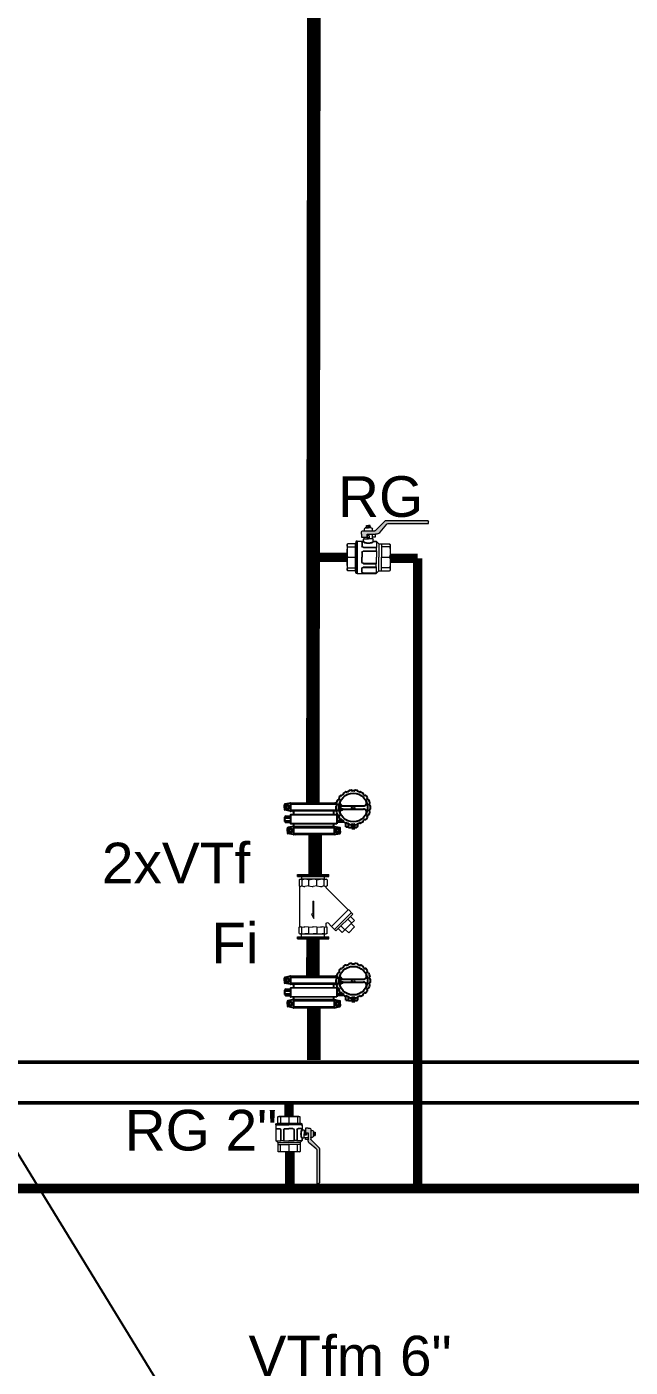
# Model space of a CAD drawing. Extents: x -6531732 to 89637, y -8915 to 32458.
# Drawn here: x 68181 to 70408, y 17118 to 22062 of the extents above; entities that cross this region are included whole.
import ezdxf
from ezdxf import colors
from ezdxf.entities.mleader import LeaderData, LeaderLine
from ezdxf.math import Vec2, Vec3

# ---------------------------------------------------------------- set-up
doc = ezdxf.new("R2010")
doc.units = 0
for name, color, linetype, lineweight in [('SAN-MC-COLD WATER', 5, 'Continuous', 30), ('SAN-MC-EQUIPMENTS', 140, 'Continuous', 15), ('SAN-MC-Sprinklere', 4, 'SPK_LINE', 25), ('SAN-MC-VALVE', 7, 'Continuous', 5)]:
    doc.layers.add(name, color=color, linetype=linetype, lineweight=lineweight)
doc.layers.add('SAN-MC-TEXT', color=7, linetype='Continuous')
doc.styles.add('MC-1_la_050', font='arial.ttf', dxfattribs={"height": 0.1})
doc.styles.get("Standard").update_dxf_attribs({"font": 'arial.ttf'})
doc.linetypes.add('SPK_LINE', pattern='A,300,-250,["SPK",Standard,S=0.5,R=0,X=-130.5,Y=-30.5],-100', length=650)

# ---------------------------------------------------------------- blocks, each defined once
blk = doc.blocks.new('12')
at = {"layer": 'SAN-MC-TEXT'}
for p, q in [((-0.1266, 0.2021, 1.4273), (-0.1264, 0.2017, 1.4273)), ((-0.1158, 0.206, 1.4273), (-0.1157, 0.2058, 1.4273)), ((-0.1055, 0.2079, 1.4273), (-0.1055, 0.2074, 1.4273)), ((-0.094, 0.2079, 1.4273), (-0.094, 0.2076, 1.4273)), ((-0.0837, 0.206, 1.4273), (-0.0838, 0.2056, 1.4273)), ((-0.073, 0.2021, 1.4273), (-0.0731, 0.2019, 1.4273)), ((-0.1625, 0.1505, 1.4273), (-0.1622, 0.1504, 1.4273)), ((-0.1569, 0.1716, 1.4273), (-0.1565, 0.1714, 1.4273)), ((-0.1512, 0.1815, 1.4273), (-0.1509, 0.1814, 1.4273)), ((-0.1444, 0.1895, 1.4273), (-0.1441, 0.1892, 1.4273)), ((-0.1357, 0.1969, 1.4273), (-0.1355, 0.1967, 1.4273)), ((-0.1055, 0.1075, 1.4273), (-0.1055, 0.1829, 1.4273)), ((-0.094, 0.1075, 1.4273), (-0.094, 0.1829, 1.4273)), ((-0.0639, 0.1969, 1.4273), (-0.0641, 0.1965, 1.4273)), ((-0.0551, 0.1895, 1.4273), (-0.0553, 0.1893, 1.4273)), ((-0.0484, 0.1815, 1.4273), (-0.0487, 0.1813, 1.4273)), ((-0.0426, 0.1716, 1.4273), (-0.0429, 0.1715, 1.4273)), ((-0.0321, 0.1623, 1.4273), (-0.0408, 0.1623, 1.4273)), ((-0.039, 0.1617, 1.4273), (-0.0395, 0.1616, 1.4273)), ((-0.0371, 0.1505, 1.4273), (-0.0373, 0.1504, 1.4273)), ((-0.0227, 0.1509, 1.4273), (-0.0363, 0.1509, 1.4273)), ((-0.0264, 0.1509, 1.4273), (-0.0264, 0.1566, 1.4273)), ((-0.0227, 0.1395, 1.4273), (-0.0227, 0.1509, 1.4273)), ((-0.1625, 0.14, 1.4273), (-0.162, 0.14, 1.4273)), ((-0.1605, 0.1287, 1.4273), (-0.1602, 0.1288, 1.4273)), ((-0.1569, 0.1188, 1.4273), (-0.1566, 0.119, 1.4273)), ((-0.1512, 0.1089, 1.4273), (-0.1508, 0.1092, 1.4273)), ((-0.1444, 0.1009, 1.4273), (-0.1442, 0.1011, 1.4273)), ((-0.0898, 0.0987, 0.7136), (-0.0913, 0.1055, 0.7136)), ((-0.0551, 0.1009, 1.4273), (-0.0554, 0.1012, 1.4273)), ((-0.0512, 0.1076, 1.4273), (-0.0512, 0.0844, 1.4273)), ((-0.0484, 0.1089, 1.4273), (-0.0486, 0.1091, 1.4273)), ((-0.0455, 0.1108, 1.4273), (-0.0455, 0.0844, 1.4273)), ((-0.0426, 0.1188, 1.4273), (-0.043, 0.1191, 1.4273)), ((-0.0284, 0.1184, 1.4273), (-0.0422, 0.1184, 1.4273)), ((-0.0284, 0.1281, 1.4273), (-0.0408, 0.1281, 1.4273)), ((-0.0264, 0.1281, 1.4273), (-0.0408, 0.1281, 1.4273)), ((-0.039, 0.1287, 1.4273), (-0.0393, 0.1288, 1.4273)), ((-0.0227, 0.1452, 1.4273), (-0.0384, 0.1452, 1.4273)), ((-0.0371, 0.14, 1.4273), (-0.0375, 0.14, 1.4273)), ((-0.0227, 0.1395, 1.4273), (-0.0363, 0.1395, 1.4273)), ((-0.0284, 0.1184, 1.4273), (-0.0284, 0.1281, 1.4273)), ((-0.0264, 0.1281, 1.4273), (-0.0264, 0.1395, 1.4273)), ((-0.1357, 0.0935, 1.4273), (-0.1354, 0.0939, 1.4273)), ((-0.1266, 0.0883, 1.4273), (-0.1265, 0.0885, 1.4273)), ((-0.113, 0.0853, 0.7136), (-0.1164, 0.0778, 0.7136)), ((-0.1162, -0.0856), (-0.1164, 0.0778, 0.7136)), ((-0.1158, 0.0844, 1.4273), (-0.1157, 0.0848, 1.4273)), ((-0.1125, -0.0864), (-0.113, 0.0853, 0.7136)), ((-0.1102, 0.0977, 0.7136), (-0.0933, 0.0977, 0.7136)), ((-0.1055, 0.0826, 1.4273), (-0.1055, 0.0828, 1.4273)), ((-0.094, 0.0826, 1.4273), (-0.094, 0.083, 1.4273)), ((-0.0901, -0.0864), (-0.0905, 0.0845, 0.7136)), ((-0.0902, 0.0846, 0.7136), (-0.0871, 0.0778, 0.7136)), ((-0.0869, 0.0845, 0.7136), (-0.0864, -0.0856)), ((-0.0741, 0.073, 0.7136), (-0.0869, 0.073, 0.7136)), ((-0.0837, 0.0844, 1.4273), (-0.0838, 0.0846, 1.4273)), ((-0.073, 0.0883, 1.4273), (-0.0731, 0.0887, 1.4273)), ((-0.0684, 0.0925, 1.4273), (-0.0684, 0.0844, 1.4273)), ((-0.0639, 0.0935, 1.4273), (-0.064, 0.0937, 1.4273)), ((-0.0626, 0.093, 1.4273), (-0.0626, 0.0844, 1.4273)), ((-0.0302, 0.073, 0.7136), (-0.0398, 0.073, 0.7136)), ((-0.0298, -0.0741), (-0.0298, 0.0741)), ((-0.0297, 0.075), (-0.0254, 0.095)), ((-0.0261, 0.0749), (-0.0295, 0.0673)), ((-0.0261, -0.0749), (-0.0261, 0.0749)), ((-0.0261, 0.0749), (-0.0037, 0.0749)), ((-0.0126, 0.0975), (-0.0222, 0.0975)), ((-0.0176, 0.0918), (-0.0203, 0.0871)), ((-0.0203, 0.0871), (-0.0176, 0.0824)), ((-0.0122, 0.0919), (-0.0176, 0.0918)), ((-0.0176, 0.0824), (-0.0121, 0.0824)), ((-0.0126, 0.0975), (-0.0075, 0.0975)), ((-0.0094, 0.0871), (-0.0122, 0.0919)), ((-0.0121, 0.0824), (-0.0094, 0.0871)), ((-0.0001, 0.075), (-0.0044, 0.095)), ((-0.0037, -0.0749), (-0.0037, 0.0749)), ((-0.0037, 0.0749), (-0.0002, 0.0673)), ((0, 0.0741), (0, -0.0741)), ((-0.1161, -0.0865), (-0.1118, -0.1065)), ((-0.1125, -0.0864), (-0.116, -0.0788)), ((-0.1125, -0.0864), (-0.0901, -0.0864)), ((-0.104, -0.094), (-0.1067, -0.0988)), ((-0.1067, -0.0988), (-0.104, -0.1035)), ((-0.0986, -0.094), (-0.104, -0.094)), ((-0.0958, -0.0987), (-0.0986, -0.094)), ((-0.0985, -0.1035), (-0.0958, -0.0987)), ((-0.0865, -0.0865), (-0.0908, -0.1065)), ((-0.0901, -0.0864), (-0.0867, -0.0788)), ((-0.0736, -0.0741), (-0.0864, -0.0741)), ((-0.0679, -0.1034, 0.7136), (-0.0679, -0.0855, 0.7136)), ((-0.0622, -0.1034, 0.7136), (-0.0622, -0.0855, 0.7136)), ((-0.0508, -0.1034, 0.7136), (-0.0508, -0.0855, 0.7136)), ((-0.0451, -0.1034, 0.7136), (-0.0451, -0.0855, 0.7136)), ((-0.0298, -0.0741), (-0.0394, -0.0741)), ((-0.0297, -0.075), (-0.0254, -0.095)), ((-0.0261, -0.0749), (-0.0295, -0.0673)), ((-0.0261, -0.0749), (-0.0037, -0.0749)), ((-0.0126, -0.0975), (-0.0222, -0.0975)), ((-0.0176, -0.0825), (-0.0203, -0.0873)), ((-0.0203, -0.0873), (-0.0176, -0.092)), ((-0.0122, -0.0825), (-0.0176, -0.0825)), ((-0.0176, -0.092), (-0.0121, -0.0919)), ((-0.0126, -0.0975), (-0.0075, -0.0975)), ((-0.0094, -0.0872), (-0.0122, -0.0825)), ((-0.0121, -0.0919), (-0.0094, -0.0872)), ((-0.0001, -0.075), (-0.0044, -0.095)), ((-0.0037, -0.0749), (-0.0002, -0.0673)), ((-0.099, -0.109), (-0.1087, -0.109)), ((-0.104, -0.1035), (-0.0985, -0.1035)), ((-0.099, -0.109), (-0.0939, -0.109)), ((-0.0485, -0.1069, 0.7136), (-0.0645, -0.1069, 0.7136))]:
    blk.add_line(p, q, dxfattribs=at)
at = {"layer": 'SAN-MC-TEXT', "elevation": 0.7136}
blk.add_lwpolyline([(-0.0398, 0.0844), (-0.0394, -0.0855), (-0.0736, -0.0855), (-0.0741, 0.0844)], close=True, dxfattribs=at)
at = {"layer": 'SAN-MC-TEXT'}
for centre, radius in [((-0.0998, 0.1452, 1.4273), 0.0528), ((-0.0998, 0.1452, 1.4273), 0.00514), ((-0.0149, 0.0872), 0.00847), ((-0.0149, 0.0872), 0.00635), ((-0.1013, -0.0987), 0.00847), ((-0.1013, -0.0987), 0.00635), ((-0.0149, -0.0872), 0.00847), ((-0.0149, -0.0872), 0.00635)]:
    blk.add_circle(centre, radius, dxfattribs=at)
for centre, radius, start, end in [((-0.0998, 0.1452, 1.4273), 0.0614, 116.5141, 123.475), ((-0.1278, 0.2014, 1.4273), 0.00143, 296.5141, 25.2119), ((-0.1252, 0.2026, 1.4273), 0.00143, 113.9096, 205.2119), ((-0.0998, 0.1452, 1.4273), 0.0642, 106.0904, 113.9096), ((-0.1172, 0.2056, 1.4273), 0.00143, 20, 106.0904), ((-0.1144, 0.2063, 1.4273), 0.00143, 200, 283.475), ((-0.0998, 0.1452, 1.4273), 0.0614, 96.5141, 103.475), ((-0.1069, 0.2076, 1.4273), 0.00143, 276.5141, 5.2119), ((-0.104, 0.2079, 1.4273), 0.00143, 93.9096, 185.2119), ((-0.0998, 0.1452, 1.4273), 0.0642, 86.0904, 93.9096), ((-0.0955, 0.2079, 1.4273), 0.00143, 0, 86.0904), ((-0.0926, 0.2076, 1.4273), 0.00143, 180, 263.475), ((-0.0998, 0.1452, 1.4273), 0.0614, 76.5141, 83.475), ((-0.0851, 0.2063, 1.4273), 0.00143, 256.5141, 345.2119), ((-0.0824, 0.2056, 1.4273), 0.00143, 73.9096, 165.2119), ((-0.0998, 0.1452, 1.4273), 0.0642, 66.0904, 73.9096), ((-0.0743, 0.2026, 1.4273), 0.00143, 340, 66.0904), ((-0.0717, 0.2014, 1.4273), 0.00143, 160, 243.475), ((-0.0998, 0.1452, 1.4273), 0.0614, 56.5141, 63.475), ((-0.0998, 0.1452, 1.4273), 0.0642, 166.0904, 173.9096), ((-0.1622, 0.1519, 1.4273), 0.00143, 173.9096, 260), ((-0.1624, 0.149, 1.4273), 0.00143, 356.525, 80), ((-0.1607, 0.1603, 1.4273), 0.00143, 74.7881, 166.0904), ((-0.0998, 0.1452, 1.4273), 0.0614, 176.525, 183.4859), ((-0.16, 0.1631, 1.4273), 0.00143, 254.7881, 343.4859), ((-0.0998, 0.1452, 1.4273), 0.0614, 156.5141, 163.475), ((-0.1562, 0.1728, 1.4273), 0.00143, 153.9096, 245.2119), ((-0.0998, 0.1452, 1.4273), 0.0642, 146.0904, 153.9096), ((-0.1574, 0.1702, 1.4273), 0.00143, 336.5141, 65.2119), ((-0.1519, 0.1803, 1.4273), 0.00143, 60, 146.0904), ((-0.1502, 0.1826, 1.4273), 0.00143, 240, 323.475), ((-0.0998, 0.1452, 1.4273), 0.0614, 136.5141, 143.475), ((-0.1433, 0.1905, 1.4273), 0.00143, 133.9096, 225.2119), ((-0.0998, 0.1452, 1.4273), 0.0642, 126.0904, 133.9096), ((-0.1453, 0.1884, 1.4273), 0.00143, 316.5141, 45.2119), ((-0.1368, 0.196, 1.4273), 0.00143, 40, 126.0904), ((-0.1344, 0.1976, 1.4273), 0.00143, 220, 303.475), ((-0.1169, 0.1829, 1.4273), 0.0114, 0, 114.4433), ((-0.0826, 0.1829, 1.4273), 0.0114, 65.5567, 180), ((-0.0651, 0.1976, 1.4273), 0.00143, 236.5141, 325.2119), ((-0.0628, 0.196, 1.4273), 0.00143, 53.9096, 145.2119), ((-0.0998, 0.1452, 1.4273), 0.0642, 46.0904, 53.9096), ((-0.0542, 0.1884, 1.4273), 0.00143, 140, 223.475), ((-0.0562, 0.1905, 1.4273), 0.00143, 320, 46.0904), ((-0.0998, 0.1452, 1.4273), 0.0614, 36.5141, 43.475), ((-0.0493, 0.1826, 1.4273), 0.00143, 216.5141, 305.2119), ((-0.0476, 0.1803, 1.4273), 0.00143, 33.9096, 125.2119), ((-0.0998, 0.1452, 1.4273), 0.0642, 26.0904, 33.9096), ((-0.0422, 0.1702, 1.4273), 0.00143, 120, 203.475), ((-0.0998, 0.1452, 1.4273), 0.0614, 16.5141, 23.475), ((-0.0434, 0.1728, 1.4273), 0.00143, 300, 26.0904), ((-0.0395, 0.1631, 1.4273), 0.00143, 196.5141, 285.2119), ((-0.0388, 0.1603, 1.4273), 0.00143, 13.9096, 105.2119), ((-0.0371, 0.149, 1.4273), 0.00143, 100, 183.475), ((-0.0998, 0.1452, 1.4273), 0.0614, 356.5141, 3.475), ((-0.0998, 0.1452, 1.4273), 0.0642, 6.0904, 13.9096), ((-0.0373, 0.1519, 1.4273), 0.00143, 280, 6.0904), ((-0.0321, 0.1566, 1.4273), 0.00571, 0, 90), ((-0.1622, 0.1386, 1.4273), 0.00143, 94.7881, 186.0904), ((-0.0998, 0.1452, 1.4273), 0.0642, 186.0904, 193.9096), ((-0.1624, 0.1414, 1.4273), 0.00143, 274.7881, 3.4859), ((-0.1607, 0.1301, 1.4273), 0.00143, 193.9096, 280), ((-0.16, 0.1274, 1.4273), 0.00143, 16.525, 100), ((-0.0998, 0.1452, 1.4273), 0.0614, 196.5141, 203.475), ((-0.1562, 0.1176, 1.4273), 0.00143, 120, 206.0904), ((-0.0998, 0.1452, 1.4273), 0.0642, 206.0904, 213.9096), ((-0.1574, 0.1202, 1.4273), 0.00143, 300, 23.475), ((-0.1519, 0.1102, 1.4273), 0.00143, 213.9096, 305.2119), ((-0.1502, 0.1078, 1.4273), 0.00143, 36.5141, 125.2119), ((-0.0998, 0.1452, 1.4273), 0.0614, 216.5141, 223.475), ((-0.1433, 0.1, 1.4273), 0.00143, 140, 226.0904), ((-0.1453, 0.102, 1.4273), 0.00143, 320, 43.475), ((-0.0998, 0.1452, 1.4273), 0.0642, 226.0904, 233.9096), ((-0.1169, 0.1075, 1.4273), 0.0114, 245.5567, 0), ((-0.1018, 0.0977, 0.7136), 0.00847, 117.8451, 175.8538), ((-0.0944, 0.1048, 0.7136), 0.00321, 12.1139, 90), ((-0.0826, 0.1075, 1.4273), 0.0114, 180, 294.4433), ((-0.0998, 0.1452, 1.4273), 0.0642, 306.0904, 313.9096), ((-0.0542, 0.102, 1.4273), 0.00143, 136.5141, 225.2119), ((-0.0998, 0.1452, 1.4273), 0.0614, 316.5141, 323.475), ((-0.0562, 0.1, 1.4273), 0.00143, 313.9096, 45.2119), ((-0.0493, 0.1078, 1.4273), 0.00143, 60, 143.475), ((-0.0476, 0.1102, 1.4273), 0.00143, 240, 326.0904), ((-0.0998, 0.1452, 1.4273), 0.0642, 326.0904, 333.9096), ((-0.0422, 0.1202, 1.4273), 0.00143, 156.5141, 245.2119), ((-0.0998, 0.1452, 1.4273), 0.0614, 336.5141, 343.475), ((-0.0434, 0.1176, 1.4273), 0.00143, 333.9096, 65.2119), ((-0.0396, 0.1274, 1.4273), 0.00143, 80, 163.475), ((-0.0388, 0.1301, 1.4273), 0.00143, 260, 346.0904), ((-0.0371, 0.1414, 1.4273), 0.00143, 176.5141, 265.2119), ((-0.0998, 0.1452, 1.4273), 0.0642, 346.0904, 353.9096), ((-0.0373, 0.1386, 1.4273), 0.00143, 353.9096, 85.2119), ((-0.1368, 0.0945, 1.4273), 0.00143, 233.9096, 325.2119), ((-0.1344, 0.0928, 1.4273), 0.00143, 56.5141, 145.2119), ((-0.0998, 0.1452, 1.4273), 0.0614, 236.5141, 243.475), ((-0.1278, 0.089, 1.4273), 0.00143, 340, 63.475), ((-0.1252, 0.0878, 1.4273), 0.00143, 160, 246.0904), ((-0.0998, 0.1452, 1.4273), 0.0642, 246.0904, 253.9096), ((-0.1172, 0.0849, 1.4273), 0.00143, 253.9096, 345.2119), ((-0.1144, 0.0841, 1.4273), 0.00143, 76.5141, 165.2119), ((-0.0998, 0.1452, 1.4273), 0.0614, 256.5141, 263.475), ((-0.1069, 0.0828, 1.4273), 0.00143, 0, 83.475), ((-0.104, 0.0826, 1.4273), 0.00143, 180, 266.0904), ((-0.0998, 0.1452, 1.4273), 0.0642, 266.0904, 273.9096), ((-0.0955, 0.0826, 1.4273), 0.00143, 273.9096, 5.2119), ((-0.0926, 0.0828, 1.4273), 0.00143, 96.5141, 185.2119), ((-0.0998, 0.1452, 1.4273), 0.0614, 276.5141, 283.475), ((-0.0915, 0.0845, 0.7136), 0.00458, 0, 12.1139), ((-0.0851, 0.0841, 1.4273), 0.00143, 20, 103.475), ((-0.0824, 0.0849, 1.4273), 0.00143, 200, 286.0904), ((-0.0998, 0.1452, 1.4273), 0.0642, 286.0904, 293.9096), ((-0.0743, 0.0878, 1.4273), 0.00143, 293.9096, 25.2119), ((-0.0717, 0.089, 1.4273), 0.00143, 116.5141, 205.2119), ((-0.0998, 0.1452, 1.4273), 0.0614, 296.5141, 303.475), ((-0.0651, 0.0928, 1.4273), 0.00143, 40, 123.475), ((-0.0628, 0.0945, 1.4273), 0.00143, 220, 306.0904), ((-0.0252, 0.0741), 0.00458, 167.8861, 180), ((-0.0222, 0.0943), 0.00321, 90, 167.8861), ((-0.0075, 0.0943), 0.00321, 12.1139, 90), ((-0.1116, -0.0856), 0.00458, 180, 192.1139), ((-0.091, -0.0856), 0.00458, 347.8861, 0), ((-0.0252, -0.0741), 0.00458, 180, 192.1139), ((-0.0222, -0.0943), 0.00321, 192.1139, 270), ((-0.0075, -0.0943), 0.00321, 270, 347.8861), ((-0.0046, -0.0741), 0.00458, 347.8861, 0), ((-0.1087, -0.1058), 0.00321, 192.1139, 270), ((-0.0939, -0.1058), 0.00321, 270, 347.8861), ((-0.0645, -0.1034, 0.7136), 0.00343, 180, 270), ((-0.0588, -0.1034, 0.7136), 0.00343, 180, 270), ((-0.0542, -0.1034, 0.7136), 0.00343, 270, 0), ((-0.0485, -0.1034, 0.7136), 0.00343, 270, 0)]:
    blk.add_arc(centre, radius, start, end, dxfattribs=at)
blk = doc.blocks.new('Robinet Sfera')
at = {"layer": 'SAN-MC-VALVE'}
h = blk.add_hatch(color=1, dxfattribs=at)
h.dxf.hatch_style = 1
h.paths.add_polyline_path([(116.3, 81.3), (116.7, 103.1), (116.3, 104.9), (115.7, 105.9), (114.7, 106.9), (114.3, 107.2), (113.2, 107.6), (112, 107.8), (62.6, 107.8), (60.8, 108.1), (59.3, 109.1), (20, 148.4), (18.5, 149.4), (16.8, 149.8), (-151.3, 149.8), (-154.6, 148.4), (-156, 145.1), (-156, 137.3), (7.8, 137.3), (10, 137.1), (11.7, 136.4), (13.5, 135.4), (14.9, 134), (41.7, 102.1), (45.6, 98.4), (47.4, 97.2), (49.7, 96), (53.2, 94.7), (56.6, 94), (59.6, 93.8), (93.3, 93.8), (93.3, 81.3)])
at = {"layer": 'SAN-MC-VALVE', "linetype": 'Continuous'}
for p, q in [((-156, 137.3), (-156, 145.1)), ((-155.5, 137.3), (-156, 137.8)), ((7.8, 137.3), (-156, 137.3)), ((16.8, 149.8), (-151.3, 149.8)), ((14.9, 134), (41.7, 102.1)), ((59.3, 109.1), (20, 148.4)), ((72.3, 110.1), (72.3, 115.6)), ((77, 120.2), (88.7, 120.2)), ((80.9, 123.3), (78.6, 122.7)), ((78.6, 120.2), (78.6, 122.7)), ((78.6, 122.7), (88.7, 122.7)), ((78.6, 120.2), (78.8, 120.5)), ((78.8, 120.2), (79.9, 120.5)), ((78.8, 120.5), (78.8, 120.2)), ((79.9, 120.2), (82.2, 120.5)), ((79.9, 120.5), (79.9, 120.2)), ((80.9, 123.3), (80.9, 128.8)), ((80.9, 128.8), (88.7, 128.8)), ((82.2, 120.2), (85.2, 120.5)), ((82.2, 120.5), (82.2, 120.2)), ((85.2, 120.5), (85.2, 120.2)), ((85.2, 120.2), (88.7, 120.5)), ((96.4, 128.8), (88.7, 128.8)), ((88.7, 122.7), (88.7, 128.2)), ((98.8, 122.7), (88.7, 122.7)), ((88.7, 120.2), (92.1, 120.5)), ((88.7, 120.5), (88.7, 120.2)), ((100.3, 120.2), (88.7, 120.2)), ((92.1, 120.2), (95.1, 120.5)), ((92.1, 120.5), (92.1, 120.2)), ((95.2, 120.2), (97.4, 120.5)), ((95.2, 120.5), (95.2, 120.2)), ((96.4, 123.3), (96.4, 128.8)), ((96.4, 123.3), (98.8, 122.7)), ((97.4, 120.2), (98.6, 120.5)), ((97.4, 120.5), (97.4, 120.2)), ((98.6, 120.2), (98.8, 120.5)), ((98.6, 120.2), (98.6, 120.5)), ((98.6, 120.2), (98.6, 120.5)), ((98.6, 120.5), (98.6, 120.2)), ((98.8, 120.5), (98.8, 122.7)), ((105, 110.1), (105, 115.6)), ((0, 51.2), (2.3, 55.2)), ((46.7, 55.2), (2.3, 55.2)), ((35.8, 55.2), (35.8, 0)), ((56.8, 65.3), (46.7, 55.2)), ((46.7, 55.2), (46.7, 0)), ((67.7, 63.8), (55.2, 63.8)), ((55.2, 63.8), (55.2, 39.3)), ((67.7, 65.3), (56.8, 65.3)), ((93.3, 93.8), (59.6, 93.8)), ((61, 93.8), (61, 81.3)), ((61, 81.3), (71.5, 81.3)), ((88.6, 107.8), (62.6, 107.8)), ((69.2, 65.3), (69.2, 73.6)), ((70.8, 75.1), (88.6, 75.1)), ((71.5, 75.1), (71.5, 93.8)), ((84.8, 76.2), (84.8, 86.5)), ((92.5, 76.2), (84.8, 76.2)), ((85.5, 87.2), (91.8, 87.2)), ((91.8, 81.1), (85.5, 81.1)), ((112, 107.8), (88.6, 107.8)), ((106.5, 75.1), (88.6, 75.1)), ((92.5, 76.2), (92.5, 86.5)), ((93.3, 81.3), (93.3, 93.8)), ((116.3, 81.3), (93.3, 81.3)), ((105.8, 75.1), (105.8, 81.3)), ((108.1, 65.3), (108.1, 73.6)), ((133.7, 65.3), (109.6, 65.3)), ((110.4, 63.8), (109.6, 63.8)), ((113.5, 60.7), (113.5, 45.5)), ((115.1, 60.7), (115.1, 45.5)), ((116.3, 93.8), (116.7, 93.8)), ((116.3, 93.8), (116.3, 81.3)), ((116.7, 93.8), (116.7, 103.1)), ((133.7, 60.7), (133.7, 65.3)), ((133.7, 65.3), (133.7, 64.3)), ((133.7, 65.3), (133.7, 0)), ((133.7, 65.3), (138.4, 65.3)), ((133.7, 64.2), (133.7, 62.8)), ((133.7, 62.8), (133.7, 0)), ((138.4, 65.3), (140.8, 56.4)), ((138.4, 65.3), (138.4, 0)), ((141.1, -55.2), (141.1, 55.2)), ((142.3, 55.2), (172.7, 55.2)), ((175, 51.3), (172.7, 55.2)), ((0, 51.2), (0, -51.2)), ((2.3, 42.3), (35.8, 42.3)), ((35.8, 0), (2.3, 0)), ((35.8, -55.2), (35.8, 0)), ((46.7, -55.2), (46.7, 0)), ((108.9, 40.9), (55.2, 40.9)), ((108.9, 39.3), (55.2, 39.3)), ((108.9, 26.1), (55.2, 26.1)), ((55.2, 26.1), (55.2, 0)), ((108.9, 24.5), (55.2, 24.5)), ((55.2, -26.1), (55.2, 0)), ((56.8, 39.3), (56.8, 26.1)), ((113.5, 19.8), (113.5, 0)), ((113.5, -19.8), (113.5, 0)), ((115.1, 19.8), (115.1, 0)), ((115.1, -19.8), (115.1, 0)), ((133.7, -62.8), (133.7, 0)), ((133.7, 0), (133.7, -65.3)), ((138.4, -65.3), (138.4, 0)), ((172.7, 42.3), (141.1, 42.3)), ((172.7, 0), (141.1, 0)), ((175, 42.5), (175, -42.5)), ((0, -51.2), (2.3, -55.2)), ((2.3, -42.3), (35.8, -42.3)), ((108.9, -24.5), (55.2, -24.5)), ((108.9, -26.1), (55.2, -26.1)), ((108.9, -39.3), (55.2, -39.3)), ((55.2, -63.8), (55.2, -39.3)), ((108.9, -40.9), (55.2, -40.9)), ((56.8, -39.3), (56.8, -26.1)), ((113.5, -60.7), (113.5, -45.5)), ((115.1, -60.7), (115.1, -45.5)), ((172.7, -42.3), (141.1, -42.3)), ((175, -51.3), (172.7, -55.2)), ((46.7, -55.2), (2.3, -55.2)), ((56.8, -65.3), (46.7, -55.2)), ((110.4, -63.8), (55.2, -63.8)), ((133.7, -65.3), (56.8, -65.3)), ((133.7, -65.3), (133.7, -61.8)), ((133.7, -64.2), (133.7, -62.8)), ((133.7, -65.3), (133.7, -64.3)), ((133.7, -65.3), (138.4, -65.3)), ((138.4, -65.3), (140.8, -56.4)), ((142.3, -55.2), (172.7, -55.2))]:
    blk.add_line(p, q, dxfattribs=at)
at = {"layer": 'SAN-MC-VALVE'}
blk.add_line((175, 48.7), (175, -48.7), dxfattribs=at)
at = {"layer": 'SAN-MC-VALVE', "linetype": 'Continuous'}
for centre, radius, start, end in [((-151.3, 145.1), 4.67, 90, 180), ((7.8, 128), 9.33, 39.9999, 90), ((16.8, 145.1), 4.67, 45.0001, 90), ((62.6, 112.4), 4.67, 225.0004, 270), ((70, 110.1), 2.33, 270, 0), ((77, 115.6), 4.67, 90, 180), ((83.6, 106.2), 17.3, 72.983, 107.017), ((84.8, 114.5), 14.2, 74.0201, 105.9799), ((92.6, 114.5), 14.2, 74.0201, 105.9799), ((93.7, 106.1), 17.4, 73.0712, 106.9288), ((100.3, 115.6), 4.67, 0, 90), ((107.3, 110.1), 2.33, 180, 270), ((10.3, 48.7), 10.3, 140.9211, 219.0789), ((59.6, 117.1), 23.3, 220, 270), ((67.7, 66.9), 1.56, 270, 0), ((67.7, 65.3), 1.56, 270, 0), ((70.8, 73.6), 1.56, 90, 180), ((85.5, 86.5), 0.778, 90, 180), ((85.5, 81.9), 0.778, 180, 270), ((91.8, 86.5), 0.778, 0, 90), ((91.8, 81.9), 0.778, 270, 0), ((106.5, 73.6), 1.56, 0, 90), ((109.6, 66.9), 1.56, 180, 270), ((109.6, 65.3), 1.56, 180, 270), ((110.4, 60.7), 3.11, 0, 90), ((112, 103.1), 4.67, 0, 90), ((112, 60.7), 3.11, 0, 90), ((142.3, 56.8), 1.56, 195.0002, 270), ((164.5, 48.7), 10.5, 321.7703, 38.2297), ((98.2, 21.1), 98.2, 167.5816, 192.4184), ((98.2, -21.1), 98.2, 167.5816, 192.4184), ((108.9, 45.5), 4.67, 270, 0), ((108.9, 45.5), 6.22, 270, 0), ((108.9, 19.8), 6.22, 0, 90), ((108.9, 19.8), 4.67, 0, 90), ((74.4, 21.1), 100.6, 347.8706, 12.1294), ((74.4, -21.1), 100.6, 347.8706, 12.1294), ((10.3, -48.7), 10.3, 140.9211, 219.0789), ((108.9, -19.8), 6.22, 270, 0), ((108.9, -19.8), 4.67, 270, 0), ((108.9, -45.5), 6.22, 0, 90), ((108.9, -45.5), 4.67, 0, 90), ((164.5, -48.7), 10.5, 321.7703, 38.2297), ((110.4, -60.7), 3.11, 270, 0), ((112, -60.7), 3.11, 270, 0), ((112, -66.9), 3.11, 89.99999722523565, 90), ((142.3, -56.8), 1.56, 90, 164.9998)]:
    blk.add_arc(centre, radius, start, end, dxfattribs=at)
at = {"layer": 'SAN-MC-VALVE', "linetype": 'Continuous', "extrusion": (0, 0, -1)}
for centre, major_axis, ratio in [((88.6, 64.2), (-19.9, 0), 0.355391), ((88.6, 66.1), (-19.4, -0.8), 0.343041)]:
    blk.add_ellipse(centre, major_axis=major_axis, ratio=ratio, start_param=3.141593, end_param=6.283185, dxfattribs=at)
blk = doc.blocks.new('FI')
at = {"layer": 'SAN-MC-EQUIPMENTS', "linetype": 'Continuous', "lineweight": 5}
for p, q in [((-31, 127.4), (-31, 123.2)), ((-31, 127.4), (-31, 123.2)), ((-31, 127.4), (31, 127.4)), ((-31, 125.3), (31, 125.3)), ((-31, 123.2), (31, 123.2)), ((31, 127.4), (31, 123.2)), ((31, 127.4), (31, 123.2)), ((-31, 4.1), (-31, 0)), ((-31, 4.1), (-31, 0)), ((-31, 4.1), (31, 4.1)), ((-31, 2.1), (31, 2.1)), ((-31, 0), (31, 0)), ((31, 4.1), (31, 0)), ((31, 4.1), (31, 0))]:
    blk.add_line(p, q, dxfattribs=at)
at = {"layer": 'SAN-MC-EQUIPMENTS'}
for p, q in [((-27.6, 116.5), (-25.8, 117.7)), ((-27.6, 116.5), (-27.6, 104.4)), ((-25.8, 117.7), (-22.6, 117.7)), ((-22.1, 116.5), (-24.5, 117.7)), ((-22.7, 123.2), (-22.7, 117.7)), ((-22.6, 117.7), (22.6, 117.7)), ((-22.1, 116.5), (-18.1, 117.7)), ((-22.1, 116.5), (-22.1, 104.4)), ((-8.9, 116.5), (-16.3, 117.7)), ((-8.9, 116.5), (-1.5, 117.7)), ((-8.9, 104.4), (-8.9, 116.5)), ((7.4, 116.5), (0, 117.7)), ((7.4, 116.5), (14.8, 117.7)), ((7.4, 104.4), (7.4, 116.5)), ((22.1, 116.5), (18.1, 117.7)), ((22.1, 116.5), (24.5, 117.7)), ((22.1, 104.4), (22.1, 116.5)), ((22.6, 123.2), (22.6, 117.7)), ((22.6, 117.7), (25.8, 117.7)), ((27.6, 116.5), (25.8, 117.7)), ((27.6, 116.5), (27.6, 104.4)), ((36.2, 103.1), (44.9, 111.8)), ((75.6, 75.5), (42.1, 109.1)), ((49.5, 107.1), (44.9, 111.8)), ((57.4, 115), (49.5, 107.1)), ((49.5, 107.1), (73.7, 83)), ((62.7, 109.8), (54.8, 101.9)), ((63.7, 108.8), (57.4, 115)), ((63.7, 108.8), (70.3, 115.4)), ((63.7, 108.8), (75.4, 97.1)), ((82, 103.8), (70.3, 115.4)), ((-27.6, 104.4), (-25.8, 103.3)), ((-25.8, 103.3), (-25.8, 24.1)), ((-22.1, 104.4), (-24.5, 103.3)), ((-22.1, 104.4), (-18.1, 103.3)), ((-8.9, 104.4), (-16.3, 103.3)), ((-8.9, 104.4), (-1.5, 103.3)), ((-3, 78.9), (1.6, 87.1)), ((7.4, 104.4), (0, 103.3)), ((1.6, 87.1), (1.6, 52.8)), ((7.4, 104.4), (14.8, 103.3)), ((22.1, 104.4), (18.1, 103.3)), ((22.1, 104.4), (24.5, 103.3)), ((27.6, 104.4), (25.8, 103.3)), ((25.8, 103.3), (25.8, 97.6)), ((36.6, 102.7), (29.9, 95.9)), ((36.2, 103.1), (36.6, 102.7)), ((69.2, 70), (36.6, 102.7)), ((76.3, 96.1), (68.4, 88.2)), ((81.6, 90.8), (73.7, 83)), ((73.7, 83), (78.4, 78.3)), ((82, 103.8), (75.4, 97.1)), ((75.4, 97.1), (81.6, 90.8)), ((-0.7, 77.8), (-3, 78.9)), ((-0.7, 52.8), (-0.7, 77.8)), ((69.2, 70), (26.5, 27.3)), ((69.7, 69.6), (69.2, 70)), ((69.7, 69.6), (78.4, 78.3)), ((-0.7, 52.8), (1.6, 52.8)), ((-27.6, 22.9), (-25.8, 24.1)), ((-27.6, 10.9), (-27.6, 22.9)), ((-27.6, 10.9), (-25.8, 9.7)), ((-25.8, 9.7), (-22.7, 9.7)), ((-22.1, 22.9), (-24.5, 24.1)), ((-22.1, 10.9), (-24.5, 9.7)), ((-22.7, 4.1), (-22.7, 9.7)), ((22.7, 9.7), (-22.7, 9.7)), ((-22.1, 22.9), (-18.1, 24.1)), ((-22.1, 10.9), (-22.1, 22.9)), ((-22.1, 10.9), (-18.1, 9.7)), ((-8.9, 22.9), (-16.3, 24.1)), ((-8.9, 10.9), (-16.3, 9.7)), ((-8.9, 22.9), (-1.5, 24.1)), ((-8.9, 10.9), (-8.9, 22.9)), ((-8.9, 10.9), (-1.5, 9.7)), ((7.4, 22.9), (0, 24.1)), ((7.4, 10.9), (0, 9.7)), ((7.4, 22.9), (14.8, 24.1)), ((7.4, 22.9), (7.4, 10.9)), ((7.4, 10.9), (14.8, 9.7)), ((22.1, 22.9), (18.1, 24.1)), ((22.1, 10.9), (18.1, 9.7)), ((22.1, 22.9), (24.5, 24.1)), ((22.1, 22.9), (22.1, 10.9)), ((22.1, 10.9), (24.5, 9.7)), ((22.6, 9.7), (22.6, 4.1)), ((22.6, 9.7), (25.8, 9.7)), ((25.8, 25.6), (25.8, 24.1)), ((27.6, 22.9), (25.8, 24.1)), ((27.6, 10.9), (25.8, 9.7)), ((27.6, 10.9), (27.6, 22.9))]:
    blk.add_line(p, q, dxfattribs=at)
at = {"layer": 'SAN-MC-EQUIPMENTS', "linetype": 'Continuous'}
for p, q in [((-25.8, 103.3), (-24.5, 103.3)), ((-18.1, 103.3), (-16.3, 103.3)), ((-1.5, 103.3), (0, 103.3)), ((14.8, 103.3), (18.1, 103.3)), ((24.5, 103.3), (25.8, 103.3)), ((-25.8, 24.1), (-24.5, 24.1)), ((-18.1, 24.1), (-16.3, 24.1)), ((-1.5, 24.1), (0, 24.1)), ((14.8, 24.1), (18.1, 24.1)), ((24.5, 24.1), (25.8, 24.1))]:
    blk.add_line(p, q, dxfattribs=at)
at = {"layer": 'SAN-MC-EQUIPMENTS'}
for centre, start, end in [((28.2, 97.6), 180, 315), ((28.2, 25.6), 134.8732, 180)]:
    blk.add_arc(centre, 2.4, start, end, dxfattribs=at)

msp = doc.modelspace()

# ---------------------------------------------------------------- linework, layer by layer
at = {"layer": 'SAN-MC-COLD WATER', "const_width": 50}
for points in [[(69242.9, 23934.2), (69236.8, 19198.9)], [(69245.1, 19082.6), (69245.1, 18935.8)], [(69237.6, 18697.7), (69236.8, 18560.1)], [(69240.8, 18443.8), (69240.8, 18251)]]:
    msp.add_lwpolyline(points, dxfattribs=at)
at = {"layer": 'SAN-MC-Sprinklere', "color": 3, "linetype": 'ByBlock', "lineweight": 50, "ltscale": 1.8}
for points in [[(65508.7, 18243.4), (74830.6, 18243.5)], [(65427.8, 18093.4), (74839.1, 18093.5)]]:
    msp.add_lwpolyline(points, dxfattribs=at)
at = {"layer": 'SAN-MC-TEXT', "color": 254, "true_color": 0xddb3d4, "const_width": 35}
for points in [[(69363.5, 20105.4), (69240.1, 20105.4)], [(66972.8, 17776.8), (72725.3, 17776.8)]]:
    msp.add_lwpolyline(points, dxfattribs=at)
for points, elevation in [([(69623.6, 20101.7), (69522.3, 20101.7)], -1), ([(69623.6, 17776.8), (69623.6, 20101.7)], -1), ([(69148.7, 18043), (69148.7, 18093.5)], 356.8), ([(69151.9, 17776.8), (69151.9, 17911.8)], 356.8)]:
    msp.add_lwpolyline(points, dxfattribs=dict(at, elevation=elevation))

# ---------------------------------------------------------------- block references
at = {"layer": 'SAN-MC-VALVE', "xscale": -0.9075000000000002, "yscale": 0.9075000000000002, "zscale": 0.9075000000000002}
msp.add_blockref('Robinet Sfera', (69522.3, 20105.4), dxfattribs=at)
at = {"layer": 'SAN-MC-VALVE'}
for name, p, xscale, yscale, zscale, rotation in [('12', (69240.7, 19082.6), 1000, 1000, 1000, 270), ('FI', (69237.6, 18935.8), -1.869314829586074, 1.869314829586074, 1.869314829586074, 180), ('12', (69240.7, 18443.8), 1000, 1000, 1000, 270), ('Robinet Sfera', (69148.7, 17911.8), -0.75, 0.75, 0.75, 270)]:
    msp.add_blockref(name, p, dxfattribs=dict(at, xscale=xscale, yscale=yscale, zscale=zscale, rotation=rotation))

# ---------------------------------------------------------------- texts
at = {"layer": 'SAN-MC-TEXT', "char_height": 150, "attachment_point": 1}
for s, insert, width in [('RG ', (69329.7, 20404.5), 2045.744), ('\\pxqc;2xVTf ', (67425.6, 19052.5), 2612.917), ('\\pxqc;Fi ', (67642.7, 18757.1), 2612.917), ('RG 2"', (68542.3, 18067, 356.8), 2045.744)]:
    msp.add_mtext(s, dxfattribs=dict(at, insert=insert, width=width))

# ---------------------------------------------------------------- leaders
at = {"layer": 'SAN-MC-TEXT'}
ml = msp.add_multileader_mtext('Standard', dxfattribs=at)
ml.set_content('{\\H0.83333x;VTfm 6"\\P(normal inchis)}', color=256, style='MC-1_la_050')
ml.set_leader_properties()
ml.build(insert=Vec2(0, 0))
ml.multileader.update_dxf_attribs({"text_left_attachment_type": 6, "text_right_attachment_type": 6, "text_top_attachment_type": 0, "text_bottom_attachment_type": 0, "dogleg_length": 0.005, "arrow_head_size": 150})
ctx = ml.context
ctx.base_point, ctx.char_height, ctx.arrow_head_size, ctx.landing_gap_size, ctx.plane_origin = Vec3(68697.4, 17009.5, -2.3), 180, 150, 0, Vec3(64624.3, 22132.8, -2.3)
ctx.left_attachment, ctx.right_attachment, ctx.text_align_type = 6, 6, 1
notes = []
notes.append((ctx, [(1, (1, 1, 0), (68697.4, 17009.5, -2.3), (1, 0), 0.005, [(0, [(67837.3, 18412.8, -2.3)], 256, [])])]))
ctx.mtext.insert, ctx.mtext.width, ctx.mtext.alignment, ctx.mtext.flow_direction = Vec3(69374.3, 17233.6, -2.3), 1670.79, 2, 5
for ctx, leaders in notes:
    for number, flags, end, landing, length, lines in leaders:
        leader = LeaderData()
        leader.index, (leader.has_last_leader_line, leader.has_dogleg_vector, leader.attachment_direction) = number, flags
        leader.last_leader_point, leader.dogleg_vector, leader.dogleg_length = Vec3(end), Vec3(landing), length
        for number, points, colour, breaks in lines:
            line = LeaderLine()
            line.index, line.vertices, line.color, line.breaks = number, Vec3.list(points), colors.encode_raw_color(colour), breaks
            leader.lines.append(line)
        ctx.leaders.append(leader)

doc.saveas('drawing.dxf')
